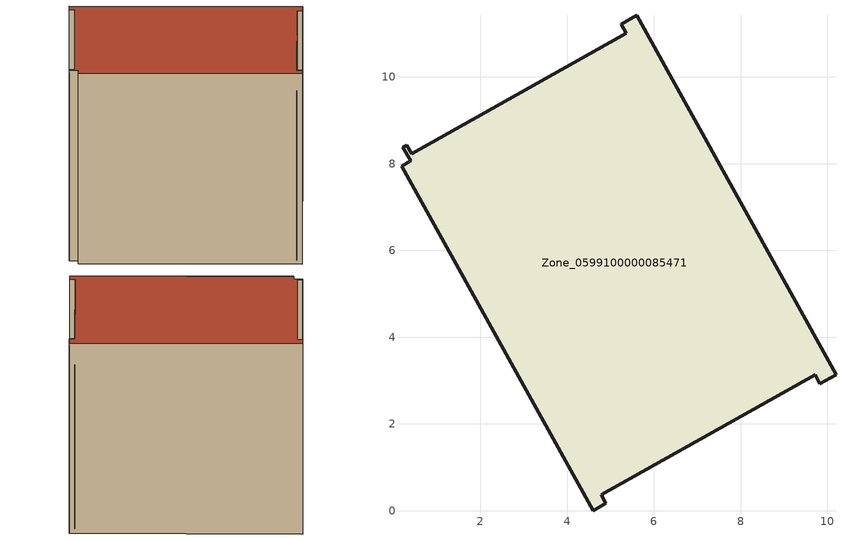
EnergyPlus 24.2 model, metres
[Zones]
Zone_0599100000085471
 floor ground (C_G): 0.4,8.07 0.22,8.38 0.3,8.43 0.42,8.23 5.36,11.01 5.25,11.21 5.61,11.42 10.2,3.13 9.83,2.93 9.72,3.13 4.79,0.37 4.89,0.17 4.6,0 0.18,7.94 z0
 wall outside (C_F): 5.61,11.42 5.25,11.21 5.36,11.01 0.42,8.23 0.3,8.43 0.22,8.38 0.4,8.07 0.18,7.94 4.6,0 4.89,0.17 4.79,0.37 9.72,3.13 9.83,2.93 10.2,3.13 5.61,11.42 z0:8.51
 roof outside (C_R): 0.4,8.07 0.18,7.94 4.6,0 4.89,0.17 4.79,0.37 9.72,3.13 9.83,2.93 10.2,3.13 5.61,11.42 5.25,11.21 5.36,11.01 0.42,8.23 0.3,8.43 0.22,8.38 z8.51
[BUILDING]
Pand.0599100000085471: North Axis=0; Terrain=City; Loads Convergence Tolerance Value=0.04; Temperature Convergence Tolerance Value=0.4; Solar Distribution=FullExterior; Maximum Number of Warmup Days=25; Minimum Number of Warmup Days=1
[Site:Location]
Rotterdam.The.Hague.AP_ZH_NLD Design_Conditions: Latitude=51.96; Longitude=4.45; Time Zone=1; Elevation=-4.5
[SITE:GROUNDTEMPERATURE:BUILDINGSURFACE]
18, 18, 18, 18, 18, 18, 18, 18, 18, 18, 18, 18
[MATERIAL] Thermal Absorptance=0.9; Solar Absorptance=0.7; Visible Absorptance=0.7
Name | Roughness | Thickness | Conductivity | Density | Specific Heat
G.TC.1965-1974 | MediumSmooth | 0.15 | 0.882353 | 540 | 1210
F.TC.1965-1974 | Rough | 0.3 | 0.697674 | 1920 | 840
R.TC.1965-1974 | MediumRough | 0.2 | 0.232558 | 1500 | 1000
[CONSTRUCTION]
C_G: G.TC.1965-1974
C_F: F.TC.1965-1974
C_R: R.TC.1965-1974
[ZONE]
Zone_0599100000085471: Type=1; Multiplier=1; Ceiling Height=Autocalculate; Volume=Autocalculate; Floor Area=autocalculate; Part of Total Floor Area=Yes
[ZONEINFILTRATION:DESIGNFLOWRATE]
Infil_Zone_0599100000085471: Zone or ZoneList or Space or SpaceList=Zone_0599100000085471; Schedule=AlwaysOn; Design Flow Rate Calculation Method=Flow/Area; Flow Rate per Floor Area=0.003; Constant Term Coefficient=1; Temperature Term Coefficient=0; Velocity Term Coefficient=0; Velocity Squared Term Coefficient=0
[HVACTEMPLATE:ZONE:IDEALLOADSAIRSYSTEM]
Zone_0599100000085471: Maximum Heating Supply Air Temperature=50; Minimum Cooling Supply Air Temperature=13; Maximum Heating Supply Air Humidity Ratio=0.0156; Minimum Cooling Supply Air Humidity Ratio=0.0077; Heating Limit=NoLimit; Cooling Limit=NoLimit; Dehumidification Control Type=ConstantSensibleHeatRatio; Cooling Sensible Heat Ratio=0.7; Dehumidification Setpoint=60; Humidification Control Type=None; Humidification Setpoint=30; Outdoor Air Method=None; Outdoor Air Flow Rate per Person=0.00944; Outdoor Air Flow Rate per Zone Floor Area=0; Outdoor Air Flow Rate per Zone=0; Demand Controlled Ventilation Type=None; Outdoor Air Economizer Type=NoEconomizer; Heat Recovery Type=None; Sensible Heat Recovery Effectiveness=0.7; Latent Heat Recovery Effectiveness=0.65
[ZONECONTROL:THERMOSTAT]
ThermostatControl_Zone_0599100000085471: Zone or ZoneList=Zone_0599100000085471; Control Type Schedule=DualSetpointControlType; Control 1=Thermostat_Zone_0599100000085471; Temperature Difference Between Cutout And Setpoint=0
[THERMOSTATSETPOINT:DUALSETPOINT]
Thermostat_Zone_0599100000085471: Heating Setpoint Temperature Schedule=HeatingSetpoint_Zone_0599100000085471; Cooling Setpoint Temperature Schedule=CoolingSetpoint_Zone_0599100000085471
[SCHEDULE:COMPACT]
HeatingSetpoint_Zone_0599100000085471: Through: 12/31, For: AllDays, Until: 24:00, 21
CoolingSetpoint_Zone_0599100000085471: Through: 12/31, For: AllDays, Until: 24:00, 24
DualSetpointControlType: Through: 12/31, For: AllDays, Until: 24:00, 4
AlwaysOn: Through: 12/31, For: AllDays, Until: 24:00, 1
